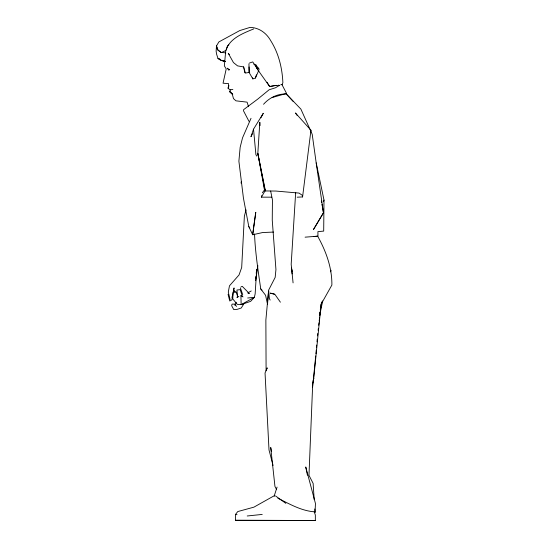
<?xml version="1.0" encoding="UTF-8"?>
<svg xmlns="http://www.w3.org/2000/svg" width="548" height="548" viewBox="0 0 548 548"><rect width="100%" height="100%" fill="white"/><g stroke="black" fill="none" stroke-linecap="round" stroke-linejoin="round"><path stroke-width="0.82" d="M263.54 104.284C269.315 97.797 277.576 93.585 286.371 94.03L300.886 109.1L312.202 134.287L316.189 162.886L323.998 200.082L323.697 231.092L317.922 231.646L317.943 236.154L305.099 237.168M232.927 292.495L232.797 298.948L237.263 304.346L241.147 304.64L250.628 301.352L254.368 297.331L255.149 293.886L256.717 269.219L256.204 273.356M297.201 197.191L302.578 196.938L302.517 195.472L299.03 193.081L275.863 191.053L265.164 190.944L265.198 189.82L264.479 189.903L262.369 192.8M314.189 499.598L313.134 483.411L308.976 475.335L312.764 382.381M256.841 68.61L256.916 66.911L255.683 65.815M277.843 498.221C289.611 503.996 301.174 510.846 314.566 511.839L315.025 512.373L315.463 503.557L305.743 466.965L307.435 475.219M295.68 192.334L291.18 264.328L293.084 282.884M312.579 387.422L315.723 355.988M315.956 353.686L316.251 350.097M316.484 347.761L316.703 345.055M317.011 341.836L317.23 339.164M317.539 335.91L317.682 334.116M312.613 383.538L313.682 378.695L321.128 304.209L322.21 301.379M225.817 52.875L220.871 52.375L221.371 52.629L225.742 50.526L224.351 65.87L226.214 68.932L223.05 83.207L228.571 83.618L228.331 88.187L228.865 85.762M249.045 66.945L249.169 72.589L252.868 78.905L255.402 78.049L258.56 70.85L252.758 61.91L249.491 63.02M317.539 335.383L317.73 333.698M318.121 330.328L318.313 328.642M318.703 325.272L318.991 322.745M319.189 321.06L319.573 317.689M319.772 316.004L320.546 309.264M255.594 278.329L255.8 276.671M302.578 196.938L310.956 130.239L295.434 112.97L297.338 115.662M271.657 197.17L261.444 197.164L261.643 195.65M255.683 280.665L257.875 265.622M319.71 314.045L319.943 312.401M320.299 309.942L321.128 304.209L331.876 285.063C332.109 267.732 326.005 251.183 317.635 236.154L313.586 236.578M241.045 183.087L241.332 181.402M313.682 378.695L313.771 378.236L313.257 380.579M319.792 314.853L322.683 300.9M232.078 297.345L232.407 295.776M233.243 291.858L234.078 287.94L231.962 299.831L229.756 300.989L228.064 294.331M312.572 383.71L312.915 382.148M310.531 131.876L310.956 130.239M246.052 209.87L244.374 216.138L241.689 267.479L239.044 274.938L229.475 285.823L228.29 292.098L230.105 299.612M330.636 271.822L331.061 270.253M323.546 201.726L323.998 200.082M228.776 85.474L227.947 88.317L230.29 89.872L232.859 89.358M255.402 78.049L256.416 74.829M232.167 297.338L232.681 295.756M233.708 292.598L234.222 291.022L234.934 291.385L233.517 290.659M274.192 496.009L277.069 487.124M230.29 89.872L229.667 91.728L232.756 94.4L229.804 91.639L232.311 94.242L233.462 98.585L235.976 100.832L247.1 102.147L248.511 106.689M260.903 117.82L263.293 113.278L253.525 129.17L250.936 136.753L252.532 133.726M282.069 84.906L282.878 82.686C282.241 68.075 278.672 53.341 270.828 40.874C266.534 33.106 259.136 27.585 250.052 27.4L239.798 30.551L218.878 41.922L216.481 45.929L216.124 51.183L216.618 54.252L217.974 58.389L220.823 60.355L225.29 61.52L221.632 60.465L217.974 58.389L220.173 59.294M251.018 118.306L242.524 137.877L240.161 147.289L238.887 161.174L243.422 198.068L248.792 226.584L252.69 234.77L262.567 232.551L273.479 232.071M234.88 305.291L236.257 302.256M261.444 197.164L265.554 189.889M244.203 303.284L241.271 307.99L237.154 309.36L233.77 309.613L231.667 305.722L232.051 304.133L234.715 304.085L236.517 306.435M314.203 511.798L315.34 515.01L315.34 520.47L235.435 520.305L235.435 514.504L237.777 511.565L253.895 507.16L273.61 496.084L274.617 495.988M228.859 44.929L227.489 45.895L226.071 50.245C229.427 38.367 243.333 33.195 253.676 28.934M279.466 85.365L275.425 87.796L269.109 89.783L257.793 99.072L243.613 109.662L243.565 110.956L248.95 121.293M247.71 292.94L251.224 290.961M238.887 296.468L236.859 297.297L237.791 297.071L236.243 291.974L234.441 291.968M241.058 286.857L242.278 286.364L249.347 293.557L248.258 293.146M272.137 97.558L286.542 93.413L281.973 84.632L280.809 84.556M267.061 82.248L269.637 86.522L276.274 85.351L269.637 86.522L259.177 71.754L258.697 70.432M249.724 72.329L245.264 73.083L244.353 69.123M247.223 515.983L262.232 514.421M247.662 298.002L254.368 297.331L241.147 304.64L240.915 295.646L242.6 295.858M235.435 520.305L315.34 520.47M275.466 85.413L279.596 85.659M235.435 514.504L237.031 514.702M278.466 85.152L279.857 85.454M274.548 294.153L270.356 293.125L274.897 294.351L280.398 302.195M253.834 64.164L255.943 64.739L257.779 67.883L257.944 70M223.105 60.506L225.303 61.41M240.915 295.646L243.017 296.9M275.493 495.906L285.871 503.365M254.539 233.975C255.245 252.402 258.122 270.712 260.752 288.954L262.013 290.084M286.351 94.044L293.07 101.353M229.365 54.553L228.297 53.32L233.441 62.561L237.572 65.883L243.511 66.904L244.901 72.726M260.752 288.954L265.581 295.283L267.52 304.27L268.547 291.07L265.869 320.025L266.095 370.791L267.212 367.866L265.047 372.996L269.006 449.949L273.082 465.451M248.792 226.584L249.765 227.872M234.222 291.022L235.208 292.337M258.238 67.719L259.252 69.349M270.178 300.057L269.397 298.687L268.657 290.07L275.171 277.404L275.939 269.548L272.253 220.145L272.438 199.849L270.644 191.033M256.656 156.043L255.902 154.605L253.525 129.17M276.452 489.323L274.952 486.425L270.719 447.469L271.486 451.668M252.484 77.857L252.868 78.905M240.367 287.83L242.73 294.694M241.764 294.584L240.216 289.652L236.941 290.022L237.537 296.53M243.62 66.788L244.107 68.349M292.235 271.37L291.536 268.109L292.139 273.925M265.033 188.992L257.82 153.378L259.821 122.259L260.053 125.636M265.164 190.944L257.82 153.378L264.479 189.903L264.184 185.669M321.334 201.034L321.642 202.719M321.943 204.397L322.245 206.075M322.553 207.761L323.464 212.795L313.483 229.509L323.464 212.795L316.189 162.886M314.799 508.962L315.025 512.373M248.943 63.739L249.169 72.589M253.84 225.845L252.69 234.77L255.779 212.323L253.84 225.845M229.393 69.74L228.708 70.137L227.304 68.199L229.393 69.74M221.371 52.629L217.392 49.676L216.481 45.929L218.063 50.128L221.371 52.629"/></g></svg>
